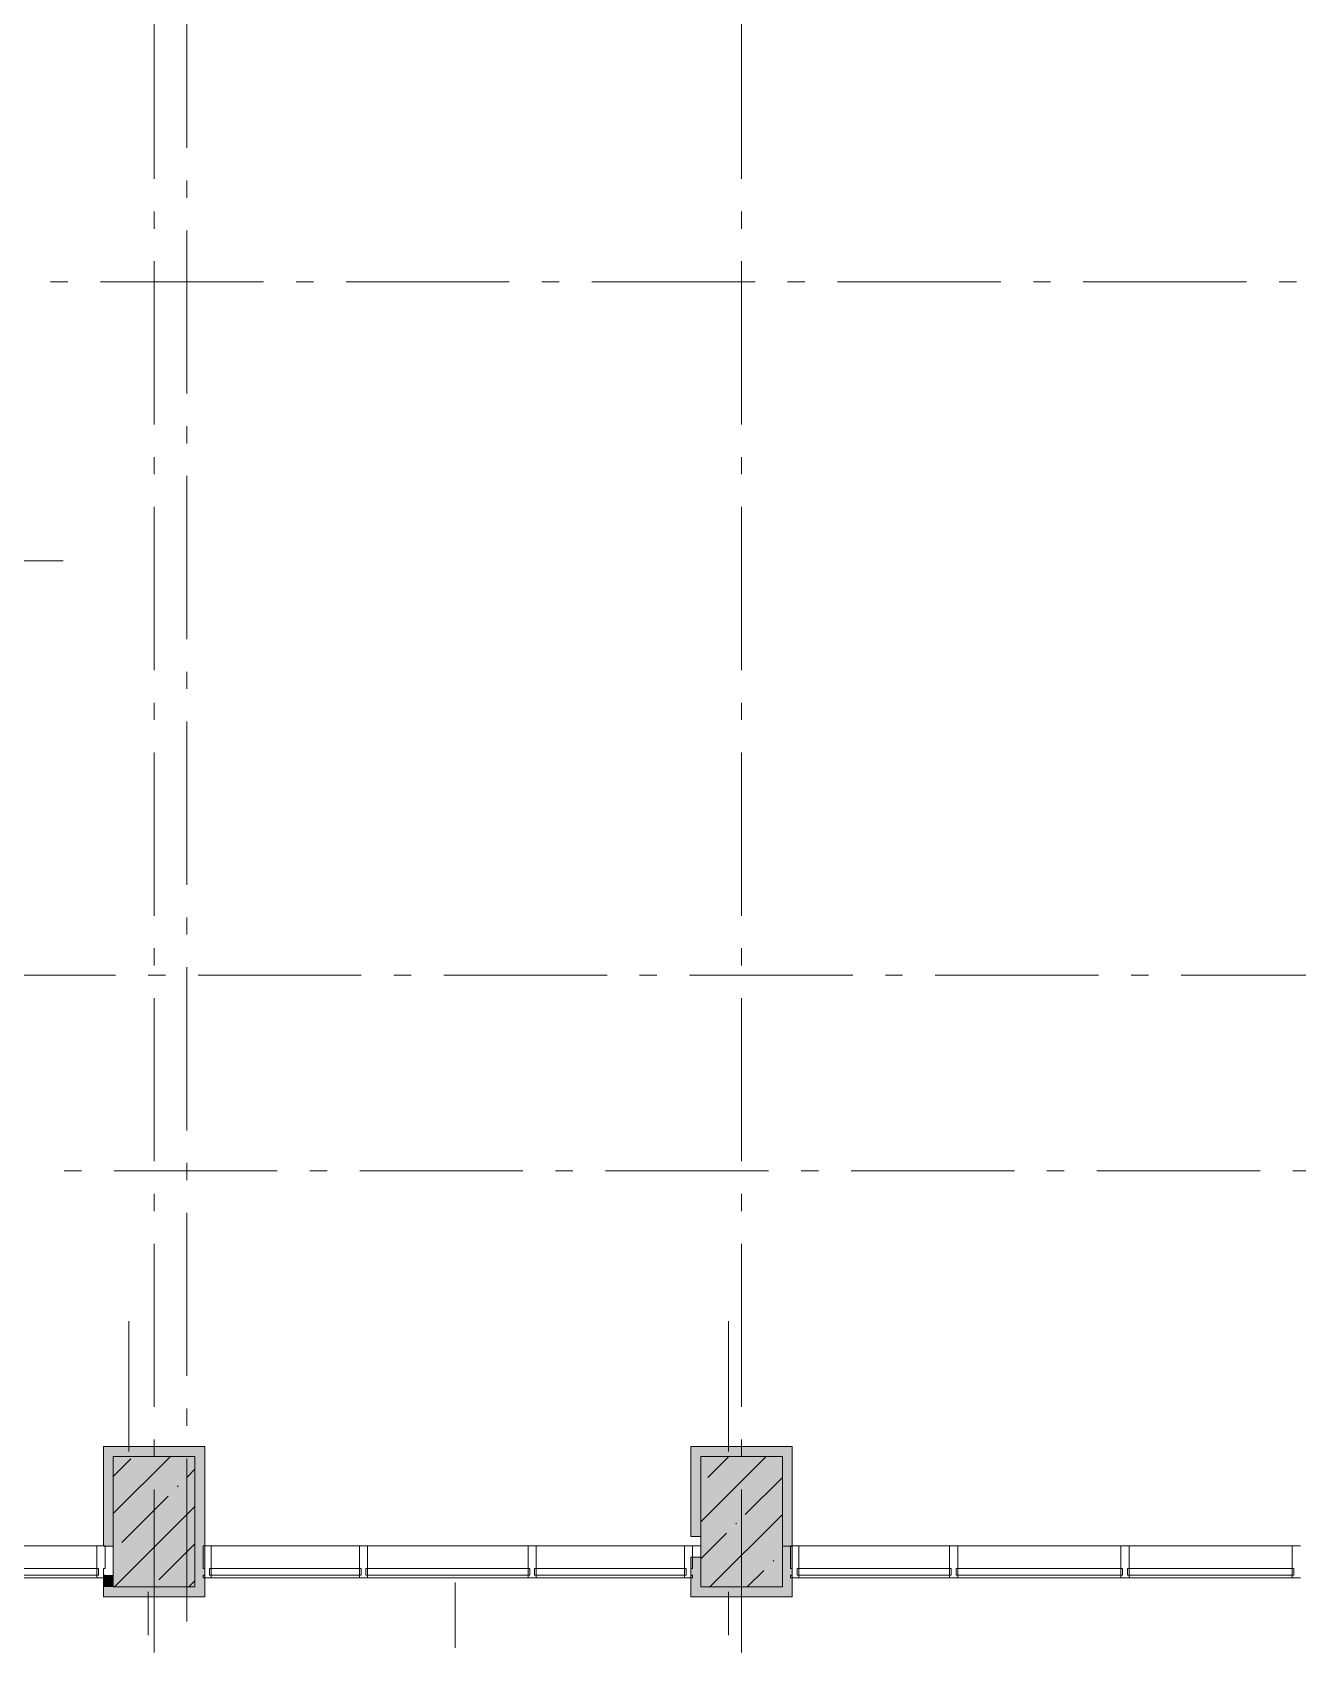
# Model space of a CAD drawing. Header units: millimetres. Extents: x -537608 to 253996, y -217170 to 186033.
# Drawn here: x -305622 to -297869, y 166968 to 176901 of the extents above; entities that cross this region are included whole.
import ezdxf

# ---------------------------------------------------------------- set-up
doc = ezdxf.new("R2010")
doc.units = ezdxf.units.MM
doc.layers.add('PDF _Геометрия', color=7, linetype='Continuous')
doc.layers.add('PDF _Сплошная заливка', color=7, linetype='Continuous', true_color=0xffffff)

msp = doc.modelspace()

# ---------------------------------------------------------------- hatches: boundary and pattern name
at = {"layer": 'PDF _Сплошная заливка', "true_color": 0xff7d7d, "transparency": 33554559}
for points in [[(-304626.1778, 168170.9054), (-304626.1778, 168230.9039), (-305186.1782, 168230.9039), (-305186.1782, 168170.9054), (-305073.682, 168170.9054)], [(-304626.1778, 167370.9045), (-304566.1792, 167370.9045), (-304566.1792, 168230.9039), (-304626.1778, 168230.9039), (-304626.1778, 168170.9054)], [(-301026.1811, 168170.9054), (-301026.1811, 168230.9039), (-301586.1815, 168230.9039), (-301586.1815, 168170.9054), (-301526.183, 168170.9054)], [(-304566.1792, 167310.9038), (-304566.1792, 167370.9045), (-305186.1782, 167370.9045), (-305186.1782, 167310.9038), (-305073.682, 167310.9038)]]:
    msp.add_hatch(color=11, dxfattribs=at).paths.add_polyline_path(points)

# ---------------------------------------------------------------- linework, layer by layer
at = {"layer": 'PDF _Геометрия', "color": 253, "lineweight": 9, "true_color": 0xaaaaaa}
for p, q in [((-304676.1779, 176193.329), (-304676.1779, 177193.3286)), ((-304876.1787, 176003.417), (-304876.1787, 177003.4165)), ((-301276.1821, 177003.4165), (-301276.1821, 176003.417)), ((-304676.1779, 175887.4934), (-304676.1779, 175993.3283)), ((-304876.1787, 175697.5856), (-304876.1787, 175803.4163)), ((-301276.1821, 175803.4163), (-301276.1821, 175697.5856)), ((-304676.1779, 174687.493), (-304676.1779, 175687.4926)), ((-304876.1787, 174497.5854), (-304876.1787, 175497.5849)), ((-301276.1821, 175497.5849), (-301276.1821, 174497.5854)), ((-305511.2741, 175370.9051), (-305405.4436, 175370.9051)), ((-305205.4428, 175370.9051), (-304205.4389, 175370.9051)), ((-304005.4382, 175370.9051), (-303899.6076, 175370.9051)), ((-303699.6069, 175370.9051), (-302699.6116, 175370.9051)), ((-302499.6108, 175370.9051), (-302393.7802, 175370.9051)), ((-302193.7795, 175370.9051), (-301193.7756, 175370.9051)), ((-300993.7748, 175370.9051), (-300887.9442, 175370.9051)), ((-300687.9435, 175370.9051), (-299687.9397, 175370.9051)), ((-299487.9475, 175370.9051), (-299382.1083, 175370.9051)), ((-299182.1075, 175370.9051), (-298182.1123, 175370.9051)), ((-297982.1115, 175370.9051), (-297876.2809, 175370.9051)), ((-304676.1779, 174381.6617), (-304676.1779, 174487.4923)), ((-304876.1787, 174191.754), (-304876.1787, 174297.5846)), ((-301276.1821, 174297.5846), (-301276.1821, 174191.754)), ((-304676.1779, 173181.6614), (-304676.1779, 174181.6609)), ((-304876.1787, 172991.7537), (-304876.1787, 173991.7532)), ((-301276.1821, 173991.7532), (-301276.1821, 172991.7537)), ((-304676.1779, 172875.8301), (-304676.1779, 172981.6606)), ((-304876.1787, 172685.918), (-304876.1787, 172791.7529)), ((-301276.1821, 172791.7529), (-301276.1821, 172685.918)), ((-304676.1779, 171675.8297), (-304676.1779, 172675.8293)), ((-304876.1787, 171485.9177), (-304876.1787, 172485.9172)), ((-301276.1821, 172485.9172), (-301276.1821, 171485.9177)), ((-304676.1779, 171369.9941), (-304676.1779, 171475.829)), ((-304876.1787, 171180.0864), (-304876.1787, 171285.9213)), ((-301276.1821, 171285.9213), (-301276.1821, 171180.0864)), ((-304676.1779, 170169.9938), (-304676.1779, 171169.9933)), ((-305112.3405, 171121.2504), (-306112.3357, 171121.2504)), ((-304806.5091, 171121.2504), (-304912.3397, 171121.2504)), ((-303606.5045, 171121.2504), (-304606.5083, 171121.2504)), ((-303300.6731, 171121.2504), (-303406.5037, 171121.2504)), ((-302100.6772, 171121.2504), (-303100.6723, 171121.2504)), ((-301794.8372, 171121.2504), (-301900.6764, 171121.2504)), ((-300594.8412, 171121.2504), (-301594.8364, 171121.2504)), ((-300289.0098, 171121.2504), (-300394.8404, 171121.2504)), ((-299089.0052, 171121.2504), (-300089.009, 171121.2504)), ((-298783.1739, 171121.2504), (-298889.0045, 171121.2504)), ((-297583.1778, 171121.2504), (-298583.1731, 171121.2504)), ((-304876.1787, 169980.086), (-304876.1787, 170980.0856)), ((-301276.1821, 170980.0856), (-301276.1821, 169980.086)), ((-304676.1779, 169864.1625), (-304676.1779, 169969.9951)), ((-305321.9262, 169921.2523), (-305427.7568, 169921.2523)), ((-304121.9216, 169921.2523), (-305121.9254, 169921.2523)), ((-303816.0902, 169921.2523), (-303921.9208, 169921.2523)), ((-302616.0942, 169921.2523), (-303616.0895, 169921.2523)), ((-302310.2543, 169921.2523), (-302416.0934, 169921.2523)), ((-301110.2582, 169921.2523), (-302110.2535, 169921.2523)), ((-300804.4269, 169921.2523), (-300910.2574, 169921.2523)), ((-299604.4223, 169921.2523), (-300604.4261, 169921.2523)), ((-299298.5909, 169921.2523), (-299404.4215, 169921.2523)), ((-298098.5949, 169921.2523), (-299098.5902, 169921.2523)), ((-297792.7549, 169921.2523), (-297898.5941, 169921.2523)), ((-304876.1787, 169674.2526), (-304876.1787, 169780.0853)), ((-301276.1821, 169780.0853), (-301276.1821, 169674.2526)), ((-304676.1779, 168664.1621), (-304676.1779, 169664.1617)), ((-304876.1787, 168474.2522), (-304876.1787, 169474.2518)), ((-301276.1821, 169474.2518), (-301276.1821, 168474.2522)), ((-304676.1779, 168358.3286), (-304676.1779, 168464.1613)), ((-304876.1787, 168168.4187), (-304876.1787, 168274.2536)), ((-301276.1821, 168274.2536), (-301276.1821, 168168.4187)), ((-304676.1779, 167158.3283), (-304676.1779, 168158.3279)), ((-304876.1787, 166968.4205), (-304876.1787, 167968.4201)), ((-301276.1821, 167968.4201), (-301276.1821, 166968.4205))]:
    msp.add_line(p, q, dxfattribs=at)
at = {"layer": 'PDF _Геометрия', "lineweight": 9}
for p, q in [((-306013.2482, 173660.9046), (-305433.2511, 173660.9046)), ((-305031.5616, 168200.9046), (-305031.5616, 169000.9055)), ((-301357.0212, 168200.9046), (-301357.0212, 169000.9055)), ((-304626.1778, 168230.9039), (-305186.1782, 168230.9039)), ((-305186.1782, 168230.9039), (-305186.1782, 168170.9054)), ((-305186.1782, 168170.9054), (-305186.1782, 167621.252)), ((-305126.1797, 167820.185), (-304775.4636, 168170.9054)), ((-304626.1778, 168170.9054), (-305126.1797, 168170.9054)), ((-305126.1797, 168170.9054), (-305126.1797, 167370.9045)), ((-304566.1792, 168230.9039), (-304626.1778, 168230.9039)), ((-304626.1778, 167370.9045), (-304626.1778, 168170.9054)), ((-304566.1792, 167370.9045), (-304566.1792, 168230.9039)), ((-301026.1811, 168230.9039), (-301586.1815, 168230.9039)), ((-301586.1815, 168230.9039), (-301586.1815, 168170.9054)), ((-301586.1815, 168170.9054), (-301586.1815, 167680.9039)), ((-301526.183, 167770.6089), (-301125.8887, 168170.9054)), ((-301026.1811, 168170.9054), (-301526.183, 168170.9054)), ((-301526.183, 168170.9054), (-301526.183, 167370.9045)), ((-301526.183, 168170.9054), (-301026.1811, 168170.9054)), ((-301526.183, 167680.9039), (-301526.183, 168170.9054)), ((-301482.4178, 168042.4709), (-301353.9812, 168170.9054)), ((-300966.1826, 168230.9039), (-301026.1811, 168230.9039)), ((-301026.1811, 167370.9045), (-301026.1811, 168170.9054)), ((-301026.1811, 168170.9054), (-301026.1811, 167621.252)), ((-300966.1826, 167621.252), (-300966.1826, 168230.9039)), ((-305126.1797, 168048.284), (-305017.9464, 168156.5194)), ((-304675.799, 168042.4709), (-304626.1778, 168092.0879)), ((-304732.8178, 167985.4457), (-304728.0814, 167990.1886)), ((-301254.3167, 167814.372), (-301026.1811, 168042.5119)), ((-305119.2644, 167370.9045), (-304626.1778, 167863.9889)), ((-305074.9652, 167643.2983), (-304789.8453, 167928.4225)), ((-301469.6895, 167370.9045), (-301026.1811, 167814.4129)), ((-301311.3441, 167757.3467), (-301306.599, 167762.0896)), ((-301586.1815, 167680.9039), (-301526.183, 167680.9039)), ((-301526.183, 167542.5121), (-301368.3715, 167700.3236)), ((-306001.1744, 167623.2521), (-305226.18, 167623.2521)), ((-305176.1798, 167623.2521), (-305226.18, 167623.2521)), ((-305226.18, 167623.2521), (-305226.18, 167483.2521)), ((-305186.1782, 167621.252), (-305126.1797, 167621.252)), ((-305176.1798, 167483.2521), (-305176.1798, 167623.2521)), ((-304846.8727, 167415.1994), (-304626.1778, 167635.89)), ((-304526.1773, 167623.2521), (-304576.1775, 167623.2521)), ((-304576.1775, 167623.2521), (-304576.1775, 167483.2521)), ((-304526.1773, 167623.2521), (-303617.8463, 167623.2521)), ((-304526.1773, 167483.2521), (-304526.1773, 167623.2521)), ((-303567.8461, 167623.2521), (-303617.8463, 167623.2521)), ((-303617.8463, 167623.2521), (-303617.8463, 167483.2521)), ((-303567.8461, 167623.2521), (-302584.5147, 167623.2521)), ((-303567.8461, 167483.2521), (-303567.8461, 167623.2521)), ((-302534.5145, 167623.2521), (-302584.5147, 167623.2521)), ((-302584.5147, 167623.2521), (-302584.5147, 167483.2521)), ((-302534.5145, 167483.2521), (-302534.5145, 167623.2521)), ((-302534.5145, 167623.2521), (-301626.1834, 167623.2521)), ((-301576.1832, 167623.2521), (-301626.1834, 167623.2521)), ((-301626.1834, 167623.2521), (-301626.1834, 167483.2521)), ((-301576.1832, 167623.2521), (-301526.183, 167623.2521)), ((-301576.1832, 167483.2521), (-301576.1832, 167623.2521)), ((-301026.2241, 167586.273), (-301026.1811, 167586.3139)), ((-300966.1826, 167621.252), (-301026.1811, 167621.252)), ((-301026.1811, 167621.252), (-301026.1811, 167370.9045)), ((-301026.1811, 167621.252), (-300966.1826, 167621.252)), ((-300926.1807, 167623.2521), (-300976.1809, 167623.2521)), ((-300976.1809, 167623.2521), (-300976.1809, 167483.2521)), ((-300966.1826, 167370.9045), (-300966.1826, 167621.252)), ((-300926.1807, 167623.2521), (-300001.1771, 167623.2521)), ((-300926.1807, 167483.2521), (-300926.1807, 167623.2521)), ((-299951.177, 167623.2521), (-300001.1771, 167623.2521)), ((-300001.1771, 167623.2521), (-300001.1771, 167483.2521)), ((-299951.177, 167623.2521), (-298951.1817, 167623.2521)), ((-299951.177, 167483.2521), (-299951.177, 167623.2521)), ((-298901.1815, 167623.2521), (-298951.1817, 167623.2521)), ((-298951.1817, 167623.2521), (-298951.1817, 167483.2521)), ((-298901.1815, 167623.2521), (-297901.1777, 167623.2521)), ((-298901.1815, 167483.2521), (-298901.1815, 167623.2521)), ((-297851.1775, 167623.2521), (-297901.1777, 167623.2521)), ((-297901.1777, 167623.2521), (-297901.1777, 167483.2521)), ((-306001.1744, 167483.2521), (-305226.18, 167483.2521)), ((-305226.18, 167483.2521), (-305226.18, 167443.2523)), ((-305226.18, 167483.2521), (-305216.1817, 167483.2521)), ((-305216.1817, 167483.2521), (-305216.1817, 167443.2523)), ((-305186.1782, 167443.2523), (-305186.1782, 167483.2521)), ((-305186.1782, 167483.2521), (-305176.1798, 167483.2521)), ((-304576.1775, 167483.2521), (-304566.1792, 167483.2521)), ((-304566.1792, 167483.2521), (-304566.1792, 167443.2523)), ((-304536.1757, 167443.2523), (-304536.1757, 167483.2521)), ((-304536.1757, 167483.2521), (-304526.1773, 167483.2521)), ((-304526.1773, 167443.2523), (-304526.1773, 167483.2521)), ((-304526.1773, 167483.2521), (-303617.8463, 167483.2521)), ((-303617.8463, 167483.2521), (-303617.8463, 167443.2523)), ((-303617.8463, 167483.2521), (-303607.8479, 167483.2521)), ((-303607.8479, 167483.2521), (-303607.8479, 167443.2523)), ((-303577.8444, 167443.2523), (-303577.8444, 167483.2521)), ((-303577.8444, 167483.2521), (-303567.8461, 167483.2521)), ((-303567.8461, 167443.2523), (-303567.8461, 167483.2521)), ((-303567.8461, 167483.2521), (-302584.5147, 167483.2521)), ((-302584.5147, 167483.2521), (-302584.5147, 167443.2523)), ((-302584.5147, 167483.2521), (-302574.5164, 167483.2521)), ((-302574.5164, 167483.2521), (-302574.5164, 167443.2523)), ((-302544.5128, 167443.2523), (-302544.5128, 167483.2521)), ((-302544.5128, 167483.2521), (-302534.5145, 167483.2521)), ((-302534.5145, 167443.2523), (-302534.5145, 167483.2521)), ((-302534.5145, 167483.2521), (-301626.1834, 167483.2521)), ((-301626.1834, 167483.2521), (-301626.1834, 167443.2523)), ((-301626.1834, 167483.2521), (-301616.1765, 167483.2521)), ((-301616.1765, 167483.2521), (-301616.1765, 167443.2523)), ((-301526.183, 167553.2531), (-301586.1815, 167553.2531)), ((-301586.1815, 167553.2531), (-301586.1815, 167370.9045)), ((-301586.1815, 167443.2523), (-301586.1815, 167483.2521)), ((-301586.1815, 167483.2521), (-301576.1832, 167483.2521)), ((-301526.183, 167370.9045), (-301526.183, 167553.2531)), ((-301241.5884, 167370.9045), (-301140.2704, 167472.2246)), ((-301083.243, 167529.2499), (-301078.5065, 167533.9907)), ((-300976.1809, 167483.2521), (-300966.1826, 167483.2521)), ((-300966.1826, 167483.2521), (-300966.1826, 167443.2523)), ((-300936.179, 167443.2523), (-300936.179, 167483.2521)), ((-300936.179, 167483.2521), (-300926.1807, 167483.2521)), ((-300926.1807, 167443.2523), (-300926.1807, 167483.2521)), ((-300926.1807, 167483.2521), (-300001.1771, 167483.2521)), ((-300001.1771, 167483.2521), (-300001.1771, 167443.2523)), ((-300001.1771, 167483.2521), (-299991.1788, 167483.2521)), ((-299991.1788, 167483.2521), (-299991.1788, 167443.2523)), ((-299961.1839, 167443.2523), (-299961.1839, 167483.2521)), ((-299961.1839, 167483.2521), (-299951.177, 167483.2521)), ((-299951.177, 167443.2523), (-299951.177, 167483.2521)), ((-299951.177, 167483.2521), (-298951.1817, 167483.2521)), ((-298951.1817, 167483.2521), (-298951.1817, 167443.2523)), ((-298951.1817, 167483.2521), (-298941.1834, 167483.2521)), ((-298941.1834, 167483.2521), (-298941.1834, 167443.2523)), ((-298911.1799, 167443.2523), (-298911.1799, 167483.2521)), ((-298911.1799, 167483.2521), (-298901.1815, 167483.2521)), ((-298901.1815, 167443.2523), (-298901.1815, 167483.2521)), ((-298901.1815, 167483.2521), (-297901.1777, 167483.2521)), ((-297901.1777, 167483.2521), (-297901.1777, 167443.2523)), ((-297901.1777, 167483.2521), (-297891.1794, 167483.2521)), ((-297891.1794, 167483.2521), (-297891.1794, 167443.2523)), ((-305226.18, 167443.2523), (-306001.1744, 167443.2523)), ((-306001.1744, 167426.2526), (-305226.18, 167426.2526)), ((-305216.1817, 167443.2523), (-305226.18, 167443.2523)), ((-305226.18, 167443.2523), (-305226.18, 167426.2526)), ((-305226.18, 167426.2526), (-305176.1798, 167426.2526)), ((-305176.1798, 167443.2523), (-305186.1782, 167443.2523)), ((-305126.1797, 167441.2522), (-305186.1782, 167441.2522)), ((-305186.1782, 167441.2522), (-305186.1782, 167370.9045)), ((-305186.1782, 167370.9045), (-305186.1782, 167310.9038)), ((-305176.1798, 167426.2526), (-305176.1798, 167443.2523)), ((-305126.1797, 167370.9045), (-304626.1778, 167370.9045)), ((-304663.0621, 167370.9045), (-304626.1778, 167407.791)), ((-304566.1792, 167443.2523), (-304576.1775, 167443.2523)), ((-304576.1775, 167443.2523), (-304576.1775, 167426.2526)), ((-304576.1775, 167426.2526), (-304526.1773, 167426.2526)), ((-304566.1792, 167310.9038), (-304566.1792, 167370.9045)), ((-304526.1773, 167443.2523), (-304536.1757, 167443.2523)), ((-303617.8463, 167443.2523), (-304526.1773, 167443.2523)), ((-304526.1773, 167426.2526), (-304526.1773, 167443.2523)), ((-304526.1773, 167426.2526), (-303617.8463, 167426.2526)), ((-303607.8479, 167443.2523), (-303617.8463, 167443.2523)), ((-303617.8463, 167443.2523), (-303617.8463, 167426.2526)), ((-303617.8463, 167426.2526), (-303567.8461, 167426.2526)), ((-303567.8461, 167443.2523), (-303577.8444, 167443.2523)), ((-302584.5147, 167443.2523), (-303567.8461, 167443.2523)), ((-303567.8461, 167426.2526), (-303567.8461, 167443.2523)), ((-303567.8461, 167426.2526), (-302584.5147, 167426.2526)), ((-303031.3214, 167398.5613), (-303031.3214, 166998.5619)), ((-302574.5164, 167443.2523), (-302584.5147, 167443.2523)), ((-302584.5147, 167443.2523), (-302584.5147, 167426.2526)), ((-302584.5147, 167426.2526), (-302534.5145, 167426.2526)), ((-302534.5145, 167443.2523), (-302544.5128, 167443.2523)), ((-302534.5145, 167426.2526), (-302534.5145, 167443.2523)), ((-301626.1834, 167443.2523), (-302534.5145, 167443.2523)), ((-302534.5145, 167426.2526), (-301626.1834, 167426.2526)), ((-301616.1765, 167443.2523), (-301626.1834, 167443.2523)), ((-301626.1834, 167443.2523), (-301626.1834, 167426.2526)), ((-301626.1834, 167426.2526), (-301576.1832, 167426.2526)), ((-301576.1832, 167443.2523), (-301586.1815, 167443.2523)), ((-301586.1815, 167370.9045), (-301586.1815, 167310.9038)), ((-301576.1832, 167426.2526), (-301576.1832, 167443.2523)), ((-301526.183, 167370.9045), (-301026.1811, 167370.9045)), ((-301026.1811, 167370.9045), (-301526.183, 167370.9045)), ((-300966.1826, 167443.2523), (-300976.1809, 167443.2523)), ((-300976.1809, 167443.2523), (-300976.1809, 167426.2526)), ((-300976.1809, 167426.2526), (-300926.1807, 167426.2526)), ((-300966.1826, 167310.9038), (-300966.1826, 167370.9045)), ((-300926.1807, 167443.2523), (-300936.179, 167443.2523)), ((-300001.1771, 167443.2523), (-300926.1807, 167443.2523)), ((-300926.1807, 167426.2526), (-300926.1807, 167443.2523)), ((-300926.1807, 167426.2526), (-300001.1771, 167426.2526)), ((-299991.1788, 167443.2523), (-300001.1771, 167443.2523)), ((-300001.1771, 167443.2523), (-300001.1771, 167426.2526)), ((-300001.1771, 167426.2526), (-299951.177, 167426.2526)), ((-299951.177, 167443.2523), (-299961.1839, 167443.2523)), ((-298951.1817, 167443.2523), (-299951.177, 167443.2523)), ((-299951.177, 167426.2526), (-299951.177, 167443.2523)), ((-299951.177, 167426.2526), (-298951.1817, 167426.2526)), ((-298941.1834, 167443.2523), (-298951.1817, 167443.2523)), ((-298951.1817, 167443.2523), (-298951.1817, 167426.2526)), ((-298951.1817, 167426.2526), (-298901.1815, 167426.2526)), ((-298901.1815, 167443.2523), (-298911.1799, 167443.2523)), ((-297901.1777, 167443.2523), (-298901.1815, 167443.2523)), ((-298901.1815, 167426.2526), (-298901.1815, 167443.2523)), ((-298901.1815, 167426.2526), (-297901.1777, 167426.2526)), ((-297891.1794, 167443.2523), (-297901.1777, 167443.2523)), ((-297901.1777, 167443.2523), (-297901.1777, 167426.2526)), ((-297901.1777, 167426.2526), (-297851.1775, 167426.2526)), ((-305186.1782, 167310.9038), (-304566.1792, 167310.9038)), ((-304912.3827, 167340.9052), (-304912.3827, 167074.755)), ((-301586.1815, 167310.9038), (-300966.1826, 167310.9038)), ((-301357.0212, 167340.9052), (-301357.0212, 167074.755))]:
    msp.add_line(p, q, dxfattribs=at)
at = {"layer": 'PDF _Сплошная заливка', "color": 11, "lineweight": 35, "true_color": 0xff7d7d, "transparency": 33554559}
for points in [[(-305126.1797, 167621.252), (-305126.1797, 168170.9054), (-305186.1782, 167621.252), (-305186.1782, 168170.9054)], [(-301526.183, 167680.9039), (-301526.183, 168170.9054), (-301586.1815, 167680.9039), (-301586.1815, 168170.9054)], [(-300966.1826, 167621.252), (-300966.1826, 168230.9039), (-301026.1811, 167621.252), (-301026.1811, 168230.9039)], [(-300966.1826, 167370.9045), (-300966.1826, 167621.252), (-301026.1811, 167370.9045), (-301026.1811, 167621.252)], [(-301526.183, 167370.9045), (-301526.183, 167553.2531), (-301586.1815, 167370.9045), (-301586.1815, 167553.2531)], [(-305126.1797, 167370.9045), (-305126.1797, 167441.2522), (-305186.1782, 167370.9045), (-305186.1782, 167441.2522)], [(-300966.1826, 167310.9038), (-300966.1826, 167370.9045), (-301586.1815, 167310.9038), (-301586.1815, 167370.9045)]]:
    msp.add_solid(points, dxfattribs=at)
at = {"layer": 'PDF _Сплошная заливка', "lineweight": 35, "transparency": 33554559}
for points in [[(-305126.1797, 167370.9045), (-304626.1778, 167370.9045), (-305126.1797, 168170.9054), (-304626.1778, 168170.9054)], [(-301026.1811, 167370.9045), (-301026.1811, 168170.9054), (-301526.183, 167370.9045), (-301526.183, 168170.9054)]]:
    msp.add_solid(points, dxfattribs=at)

doc.saveas('drawing.dxf')
